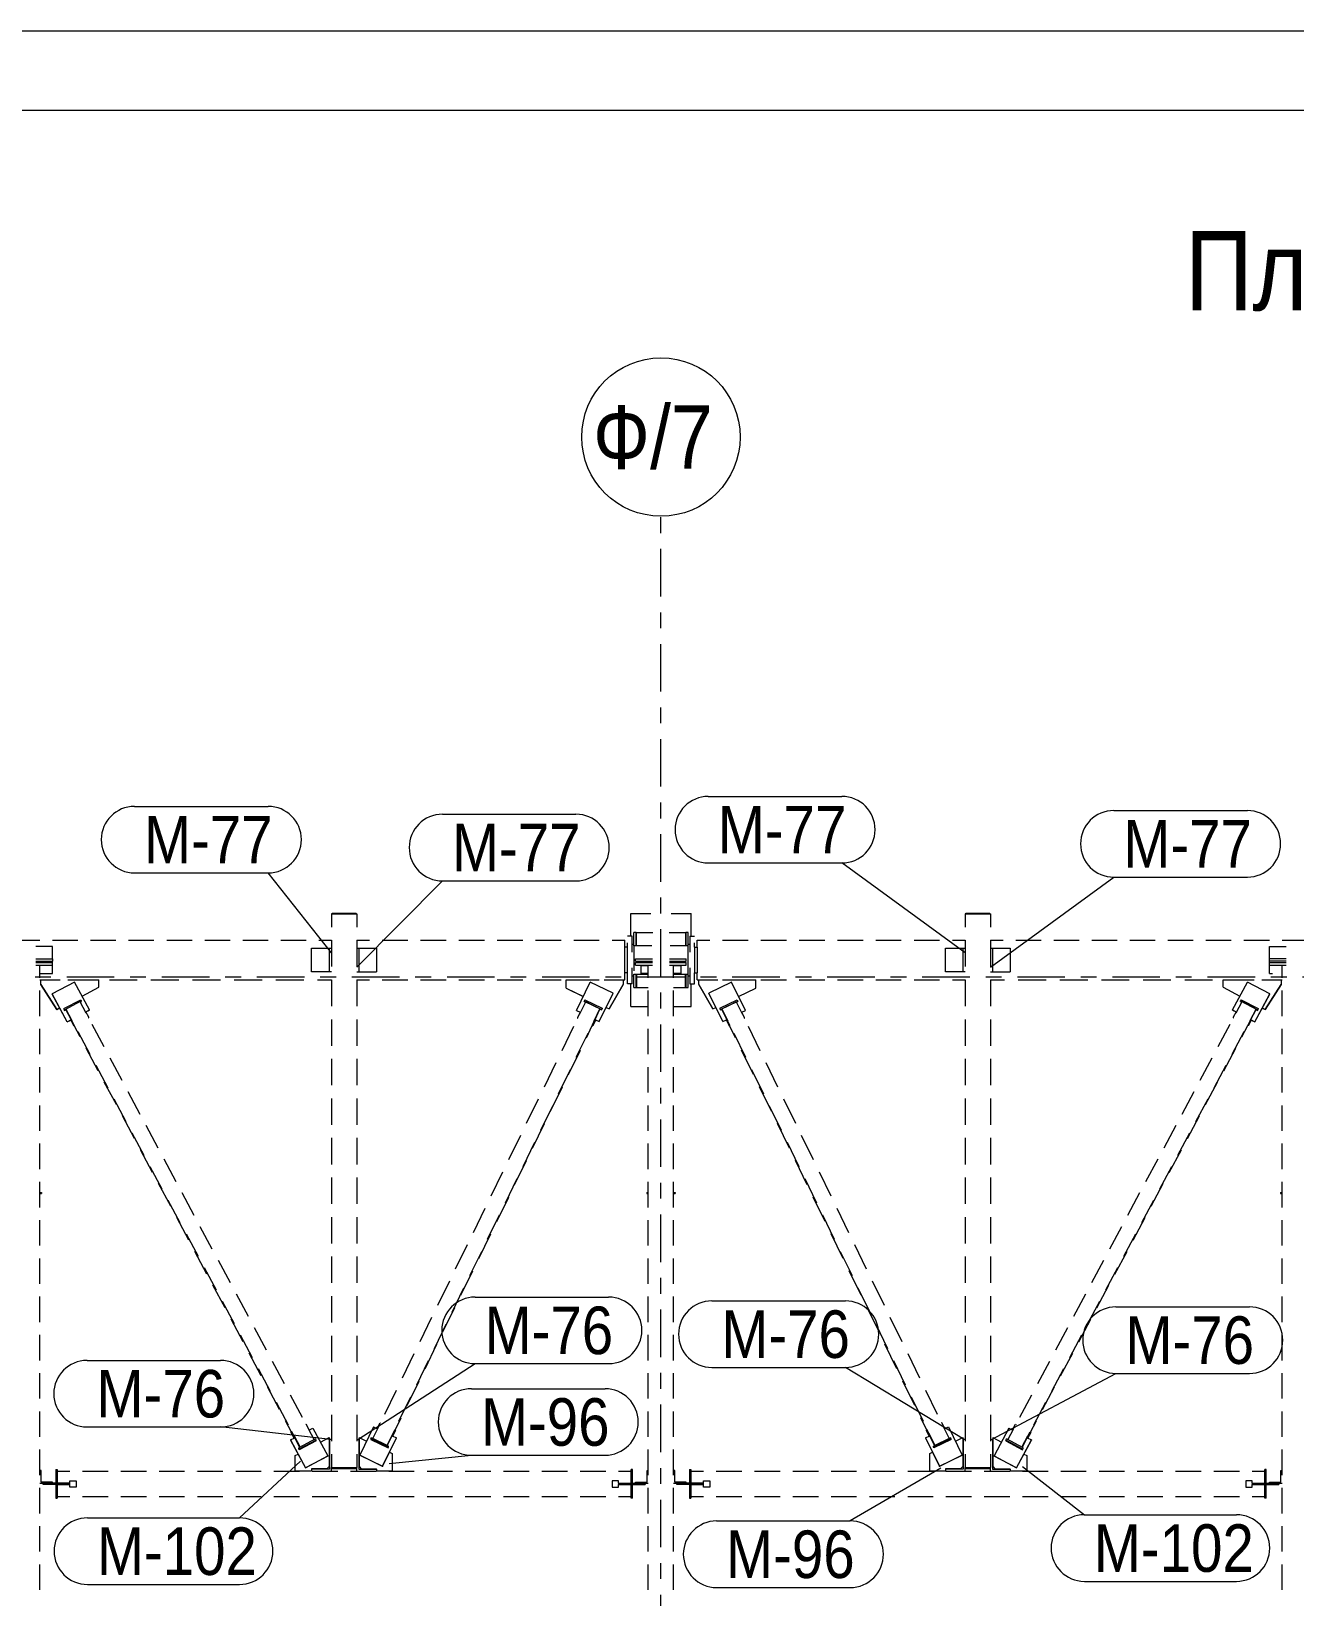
# Model space of a CAD drawing. Header units: millimetres. Extents: x -59 to 782, y -222 to 372.
# Drawn here: x 242.3 to 322, y 272.9 to 371.7 of the extents above; entities that cross this region are included whole.
import ezdxf

# ---------------------------------------------------------------- set-up
doc = ezdxf.new("R2010")
doc.units = ezdxf.units.MM
doc.linetypes.add('XKITLINE00', pattern=[0])
doc.linetypes.add('XKITLINE03', pattern=[6, 3, -1, 1, -1])
for name, color, linetype, lineweight in [('DrawingSheet', 5, 'Continuous', 0), ('OtherObjectType', 1, 'Continuous', 0), ('Part', 2, 'Continuous', 0), ('PartMark', 3, 'Continuous', 0), ('S-GRID', 1, 'Continuous', 0)]:
    doc.layers.add(name, color=color, linetype=linetype, lineweight=lineweight)
doc.styles.add('GOST type A', font='ARIAL.TTF')

msp = doc.modelspace()

# ---------------------------------------------------------------- linework, layer by layer
at = {"layer": 'DrawingSheet', "linetype": 'XKITLINE00', "lineweight": 0}
for p, q in [((781.855, 371.671), (-59.145, 371.671)), ((776.855, 366.671), (-39.145, 366.671))]:
    msp.add_line(p, q, dxfattribs=at)
at = {"layer": 'Part', "linetype": 'XKITLINE00', "lineweight": 0}
for p, q in [((261.2, 315.97), (262.8, 315.97)), ((261.2, 315.97), (261.2, 315.138)), ((261.24, 315.982), (261.242, 316.009)), ((261.24, 315.97), (261.24, 315.982)), ((261.242, 316.009), (262.762, 316.009)), ((261.242, 315.97), (261.242, 316.009)), ((262.762, 315.97), (262.762, 316.009)), ((262.8, 315.97), (262.8, 315.138)), ((280.1, 314.56), (280.1, 316)), ((280.1, 316), (281.367, 316)), ((282.633, 316), (283.9, 316)), ((283.9, 314.56), (283.9, 316)), ((301.2, 315.97), (302.8, 315.97)), ((301.2, 315.97), (301.2, 315.138)), ((301.24, 315.982), (301.242, 316.009)), ((301.24, 315.97), (301.24, 315.982)), ((301.242, 316.009), (302.762, 316.009)), ((301.242, 315.97), (301.242, 316.009)), ((302.762, 315.97), (302.762, 316.009)), ((302.8, 315.97), (302.8, 315.138)), ((241.2, 314.31), (242.8, 314.31)), ((243.6, 314.31), (245.2, 314.31)), ((246, 314.31), (247.6, 314.31)), ((248.4, 314.31), (250, 314.31)), ((250.8, 314.31), (252.4, 314.31)), ((253.2, 314.31), (254.8, 314.31)), ((255.6, 314.31), (257.2, 314.31)), ((258, 314.31), (259.6, 314.31)), ((260.4, 314.31), (261.2, 314.31)), ((261.2, 314.306), (261.2, 312.642)), ((262.8, 314.31), (263.606, 314.31)), ((262.8, 314.306), (262.8, 312.642)), ((264.411, 314.31), (266.023, 314.31)), ((266.829, 314.31), (268.44, 314.31)), ((269.246, 314.31), (270.857, 314.31)), ((271.663, 314.31), (273.274, 314.31)), ((274.08, 314.31), (275.691, 314.31)), ((276.497, 314.31), (278.109, 314.31)), ((278.914, 314.31), (279.72, 314.31)), ((279.72, 313.86), (279.72, 314.31)), ((280.18, 314.56), (279.88, 314.56)), ((280.18, 313.56), (280.18, 314.56)), ((280.44, 314.8), (280.29, 314.8)), ((280.29, 313.96), (280.29, 314.8)), ((280.44, 313.96), (280.44, 314.8)), ((280.45, 313.96), (280.45, 314.8)), ((280.45, 314.8), (281.483, 314.8)), ((282.517, 314.8), (283.55, 314.8)), ((283.55, 314.8), (283.55, 313.96)), ((283.71, 314.8), (283.56, 314.8)), ((283.56, 314.8), (283.56, 313.96)), ((283.71, 313.96), (283.71, 314.8)), ((283.82, 314.56), (283.82, 313.56)), ((283.82, 314.56), (284.12, 314.56)), ((284.28, 314.31), (285.086, 314.31)), ((284.28, 313.86), (284.28, 314.31)), ((285.891, 314.31), (287.503, 314.31)), ((288.309, 314.31), (289.92, 314.31)), ((290.726, 314.31), (292.337, 314.31)), ((293.143, 314.31), (294.754, 314.31)), ((295.56, 314.31), (297.171, 314.31)), ((297.977, 314.31), (299.589, 314.31)), ((300.394, 314.31), (301.2, 314.31)), ((301.2, 314.306), (301.2, 312.642)), ((302.8, 314.31), (303.6, 314.31)), ((302.8, 314.306), (302.8, 312.642)), ((304.4, 314.31), (306, 314.31)), ((306.8, 314.31), (308.4, 314.31)), ((309.2, 314.31), (310.8, 314.31)), ((311.6, 314.31), (313.2, 314.31)), ((314, 314.31), (315.6, 314.31)), ((316.4, 314.31), (318, 314.31)), ((318.8, 314.31), (320.4, 314.31)), ((321.2, 314.31), (322.8, 314.31)), ((243.6, 313.91), (242.533, 313.91)), ((243.6, 313.14), (243.6, 313.91)), ((259.95, 312.31), (259.95, 313.81)), ((259.95, 313.81), (261.2, 313.81)), ((261.08, 312.31), (261.08, 313.81)), ((262.8, 313.81), (262.92, 313.81)), ((262.92, 313.81), (262.92, 312.31)), ((262.92, 313.81), (264.05, 313.81)), ((264.05, 313.81), (264.05, 312.31)), ((279.88, 313.86), (279.72, 313.86)), ((279.72, 312.26), (279.72, 313.86)), ((279.88, 313.86), (279.88, 314.147)), ((279.88, 312.26), (279.88, 313.86)), ((280.18, 314.06), (280.29, 314.06)), ((281.43, 313.96), (280.29, 313.96)), ((280.29, 313.96), (280.29, 312.373)), ((283.71, 313.96), (282.57, 313.96)), ((283.71, 314.06), (283.82, 314.06)), ((283.71, 312.16), (283.71, 313.96)), ((284.12, 313.86), (284.12, 314.147)), ((284.12, 313.86), (284.12, 312.26)), ((284.12, 313.86), (284.28, 313.86)), ((284.28, 313.86), (284.28, 312.26)), ((299.95, 312.31), (299.95, 313.81)), ((299.95, 313.81), (301.2, 313.81)), ((301.08, 312.31), (301.08, 313.81)), ((302.8, 313.81), (302.92, 313.81)), ((302.92, 313.81), (302.92, 312.31)), ((302.92, 313.81), (304.05, 313.81)), ((304.05, 313.81), (304.05, 312.31)), ((320.4, 313.91), (321.467, 313.91)), ((320.4, 313.14), (320.4, 313.91)), ((242.533, 313.14), (243.6, 313.14)), ((242.533, 312.98), (243.6, 312.98)), ((242.533, 312.9), (243.6, 312.9)), ((242.533, 312.74), (243.6, 312.74)), ((242.8, 311.935), (242.8, 312.74)), ((242.8, 312.21), (243.6, 312.21)), ((243.6, 313.14), (243.6, 312.98)), ((243.6, 312.9), (243.6, 312.98)), ((243.6, 312.74), (243.6, 312.9)), ((243.6, 312.21), (243.6, 312.74)), ((261.2, 312.31), (259.95, 312.31)), ((262.8, 312.31), (262.92, 312.31)), ((262.92, 312.31), (264.05, 312.31)), ((279.72, 311.81), (279.72, 312.26)), ((279.88, 312.26), (279.72, 312.26)), ((279.88, 311.56), (279.88, 312.26)), ((280.18, 311.56), (280.18, 312.56)), ((280.4, 312.98), (280.4, 313.14)), ((280.4, 313.14), (281.467, 313.14)), ((280.4, 312.98), (281.467, 312.98)), ((280.4, 312.74), (280.4, 312.9)), ((280.4, 312.9), (281.467, 312.9)), ((280.4, 312.74), (281.467, 312.74)), ((280.75, 312.71), (281.2, 312.71)), ((280.75, 312.21), (280.75, 312.71)), ((281.2, 312.21), (280.75, 312.21)), ((281.2, 311.935), (281.2, 312.74)), ((282.533, 313.14), (283.6, 313.14)), ((282.533, 312.98), (283.6, 312.98)), ((282.533, 312.9), (283.6, 312.9)), ((282.533, 312.74), (283.6, 312.74)), ((282.8, 311.935), (282.8, 312.74)), ((282.8, 312.71), (283.25, 312.71)), ((283.25, 312.21), (282.8, 312.21)), ((283.25, 312.71), (283.25, 312.21)), ((283.6, 312.98), (283.6, 313.14)), ((283.6, 312.74), (283.6, 312.9)), ((283.82, 312.56), (283.82, 311.56)), ((284.12, 312.26), (284.28, 312.26)), ((284.12, 311.56), (284.12, 312.26)), ((284.28, 311.81), (284.28, 312.26)), ((301.2, 312.31), (299.95, 312.31)), ((302.8, 312.31), (302.92, 312.31)), ((302.92, 312.31), (304.05, 312.31)), ((320.4, 312.98), (320.4, 313.14)), ((321.467, 313.14), (320.4, 313.14)), ((321.467, 312.98), (320.4, 312.98)), ((320.4, 312.9), (320.4, 312.98)), ((320.4, 312.74), (320.4, 312.9)), ((320.4, 312.9), (321.467, 312.9)), ((320.4, 312.21), (320.4, 312.74)), ((320.4, 312.74), (321.467, 312.74)), ((320.4, 312.21), (320.608, 312.21)), ((321.2, 311.935), (321.2, 312.74)), ((242.8, 311.81), (243.676, 311.81)), ((242.864, 311.513), (242.864, 311.81)), ((242.864, 311.81), (244.08, 311.81)), ((242.864, 311.508), (242.864, 311.513)), ((243.866, 309.937), (242.864, 311.513)), ((242.864, 311.508), (243.866, 309.932)), ((244.984, 311.668), (243.572, 310.917)), ((244.552, 311.81), (246.305, 311.81)), ((245.925, 309.907), (244.984, 311.668)), ((245.297, 311.81), (246.513, 311.81)), ((245.457, 310.784), (246.513, 311.346)), ((245.459, 310.78), (246.513, 311.341)), ((246.513, 311.346), (246.513, 311.81)), ((246.513, 311.341), (246.513, 311.346)), ((247.181, 311.81), (248.933, 311.81)), ((249.81, 311.81), (251.562, 311.81)), ((252.438, 311.81), (254.19, 311.81)), ((255.067, 311.81), (256.819, 311.81)), ((257.695, 311.81), (259.448, 311.81)), ((260.324, 311.81), (261.2, 311.81)), ((261.2, 311.81), (261.2, 310.147)), ((262.8, 311.81), (263.606, 311.81)), ((262.8, 311.81), (262.8, 310.147)), ((264.411, 311.81), (266.023, 311.81)), ((266.829, 311.81), (268.44, 311.81)), ((269.246, 311.81), (270.857, 311.81)), ((271.663, 311.81), (273.274, 311.81)), ((274.08, 311.81), (275.691, 311.81)), ((276.023, 311.289), (276.023, 311.81)), ((276.023, 311.81), (277.22, 311.81)), ((276.023, 311.284), (276.023, 311.289)), ((276.023, 311.289), (277.1, 310.767)), ((276.023, 311.284), (277.098, 310.762)), ((276.497, 311.81), (278.109, 311.81)), ((276.665, 309.874), (277.54, 311.668)), ((278.979, 310.97), (277.54, 311.668)), ((278.418, 311.81), (279.615, 311.81)), ((279.615, 311.513), (278.721, 309.98)), ((278.721, 309.975), (279.615, 311.508)), ((278.914, 311.81), (279.72, 311.81)), ((279.615, 311.81), (279.615, 311.513)), ((279.615, 311.508), (279.615, 311.513)), ((280.18, 311.56), (279.88, 311.56)), ((280.1, 310.12), (280.1, 311.56)), ((280.18, 312.06), (280.29, 312.06)), ((280.29, 311.32), (280.29, 312.16)), ((280.29, 312.16), (281.2, 312.16)), ((280.29, 311.32), (280.44, 311.32)), ((280.44, 311.32), (280.44, 312.16)), ((280.45, 312.16), (280.45, 311.32)), ((280.45, 311.32), (281.2, 311.32)), ((282.8, 312.16), (283.71, 312.16)), ((282.8, 311.32), (283.55, 311.32)), ((283.55, 311.32), (283.55, 312.16)), ((283.56, 312.16), (283.56, 311.32)), ((283.56, 311.32), (283.71, 311.32)), ((283.71, 311.32), (283.71, 312.16)), ((283.71, 312.06), (283.82, 312.06)), ((283.82, 311.56), (284.12, 311.56)), ((283.9, 310.12), (283.9, 311.56)), ((284.28, 311.81), (285.086, 311.81)), ((284.385, 311.513), (284.385, 311.81)), ((284.385, 311.81), (285.582, 311.81)), ((284.385, 311.508), (284.385, 311.513)), ((285.279, 309.98), (284.385, 311.513)), ((284.385, 311.508), (285.279, 309.975)), ((286.46, 311.668), (285.021, 310.97)), ((285.891, 311.81), (287.503, 311.81)), ((287.335, 309.874), (286.46, 311.668)), ((286.78, 311.81), (287.977, 311.81)), ((286.899, 310.767), (287.977, 311.289)), ((286.902, 310.762), (287.977, 311.284)), ((287.977, 311.289), (287.977, 311.81)), ((287.977, 311.284), (287.977, 311.289)), ((288.309, 311.81), (289.92, 311.81)), ((290.726, 311.81), (292.337, 311.81)), ((293.143, 311.81), (294.754, 311.81)), ((295.56, 311.81), (297.171, 311.81)), ((297.977, 311.81), (299.589, 311.81)), ((300.394, 311.81), (301.2, 311.81)), ((301.2, 311.81), (301.2, 310.147)), ((302.8, 311.81), (303.676, 311.81)), ((302.8, 311.81), (302.8, 310.147)), ((304.552, 311.81), (306.305, 311.81)), ((307.181, 311.81), (308.933, 311.81)), ((309.81, 311.81), (311.562, 311.81)), ((312.438, 311.81), (314.19, 311.81)), ((315.067, 311.81), (316.819, 311.81)), ((317.487, 311.346), (317.487, 311.81)), ((317.487, 311.81), (318.703, 311.81)), ((317.487, 311.341), (317.487, 311.346)), ((317.487, 311.346), (318.543, 310.784)), ((317.487, 311.341), (318.541, 310.78)), ((317.695, 311.81), (319.448, 311.81)), ((318.075, 309.907), (319.016, 311.668)), ((320.428, 310.917), (319.016, 311.668)), ((319.92, 311.81), (321.136, 311.81)), ((321.136, 311.513), (320.133, 309.937)), ((320.133, 309.932), (321.136, 311.508)), ((320.324, 311.81), (321.2, 311.81)), ((321.136, 311.81), (321.136, 311.513)), ((321.136, 311.508), (321.136, 311.513)), ((242.8, 309.521), (242.8, 311.131)), ((244.514, 309.156), (243.572, 310.917)), ((243.572, 310.917), (243.572, 310.912)), ((244.514, 309.151), (243.572, 310.912)), ((244.31, 309.989), (245.376, 310.556)), ((244.348, 309.919), (245.413, 310.486)), ((244.439, 309.961), (245.322, 310.431)), ((245.322, 310.431), (245.701, 309.722)), ((245.334, 310.407), (245.413, 310.449)), ((245.376, 310.556), (245.413, 310.486)), ((245.413, 310.486), (245.413, 310.449)), ((276.877, 309.653), (277.25, 310.419)), ((277.191, 310.543), (277.156, 310.471)), ((277.156, 310.471), (278.243, 309.944)), ((277.156, 310.434), (277.156, 310.471)), ((277.156, 310.434), (277.238, 310.394)), ((277.191, 310.543), (278.278, 310.015)), ((278.149, 309.982), (277.25, 310.419)), ((278.104, 309.175), (278.979, 310.97)), ((278.104, 309.17), (278.979, 310.965)), ((278.979, 310.965), (278.979, 310.97)), ((281.2, 309.521), (281.2, 311.131)), ((282.8, 309.521), (282.8, 311.131)), ((285.896, 309.175), (285.021, 310.97)), ((285.021, 310.97), (285.021, 310.965)), ((285.896, 309.17), (285.021, 310.965)), ((285.722, 310.015), (286.809, 310.543)), ((285.757, 309.944), (286.844, 310.471)), ((285.851, 309.982), (286.75, 310.419)), ((286.75, 310.419), (287.123, 309.653)), ((286.762, 310.394), (286.844, 310.434)), ((286.809, 310.543), (286.844, 310.471)), ((286.844, 310.471), (286.844, 310.434)), ((318.299, 309.722), (318.678, 310.431)), ((318.624, 310.556), (318.587, 310.486)), ((318.587, 310.486), (319.652, 309.919)), ((318.587, 310.449), (318.587, 310.486)), ((318.587, 310.449), (318.666, 310.407)), ((318.624, 310.556), (319.69, 309.989)), ((319.561, 309.961), (318.678, 310.431)), ((319.486, 309.156), (320.428, 310.917)), ((319.486, 309.151), (320.428, 310.912)), ((320.428, 310.912), (320.428, 310.917)), ((321.2, 309.521), (321.2, 311.131)), ((243.866, 309.937), (244.043, 310.031)), ((243.866, 309.932), (244.045, 310.027)), ((243.866, 309.932), (243.866, 309.937)), ((244.31, 309.989), (244.31, 309.952)), ((244.31, 309.989), (244.348, 309.919)), ((244.31, 309.952), (244.348, 309.882)), ((244.348, 309.882), (244.44, 309.931)), ((244.348, 309.882), (244.348, 309.919)), ((244.439, 309.931), (244.439, 309.961)), ((244.439, 309.961), (244.818, 309.252)), ((244.774, 309.305), (244.439, 309.931)), ((244.514, 309.156), (244.743, 309.278)), ((244.514, 309.151), (244.743, 309.273)), ((244.743, 309.289), (244.778, 309.307)), ((244.743, 309.289), (244.931, 308.936)), ((244.743, 309.262), (244.743, 309.289)), ((244.743, 309.262), (244.931, 308.91)), ((244.967, 308.955), (244.778, 309.307)), ((245.669, 309.781), (245.696, 309.796)), ((245.884, 309.444), (245.696, 309.796)), ((245.7, 309.788), (245.925, 309.907)), ((245.702, 309.784), (245.925, 309.902)), ((245.857, 309.429), (245.884, 309.444)), ((245.868, 309.409), (245.884, 309.417)), ((245.884, 309.417), (245.884, 309.444)), ((245.925, 309.902), (245.925, 309.907)), ((261.2, 309.315), (261.2, 307.651)), ((262.8, 309.315), (262.8, 307.651)), ((276.665, 309.874), (276.895, 309.762)), ((276.665, 309.868), (276.665, 309.874)), ((276.665, 309.868), (276.893, 309.758)), ((276.899, 309.771), (276.724, 309.412)), ((276.724, 309.412), (276.724, 309.385)), ((276.724, 309.412), (276.752, 309.398)), ((276.724, 309.385), (276.742, 309.377)), ((276.899, 309.771), (276.927, 309.757)), ((277.834, 309.317), (277.659, 308.958)), ((277.695, 308.94), (277.87, 309.299)), ((277.87, 309.273), (277.695, 308.914)), ((277.776, 309.217), (278.149, 309.982)), ((277.834, 309.317), (277.87, 309.299)), ((277.838, 309.315), (278.149, 309.953)), ((277.87, 309.299), (277.87, 309.273)), ((277.87, 309.289), (278.104, 309.175)), ((277.87, 309.283), (278.104, 309.17)), ((278.149, 309.953), (278.149, 309.982)), ((278.149, 309.952), (278.243, 309.907)), ((278.243, 309.944), (278.278, 310.015)), ((278.243, 309.907), (278.278, 309.978)), ((278.243, 309.944), (278.243, 309.907)), ((278.278, 310.015), (278.278, 309.978)), ((278.539, 310.063), (278.721, 309.975)), ((278.541, 310.067), (278.721, 309.98)), ((278.721, 309.975), (278.721, 309.98)), ((280.1, 310.12), (281.2, 310.12)), ((282.8, 310.12), (283.9, 310.12)), ((285.279, 309.98), (285.459, 310.067)), ((285.279, 309.975), (285.461, 310.063)), ((285.279, 309.975), (285.279, 309.98)), ((285.722, 310.015), (285.722, 309.978)), ((285.722, 310.015), (285.757, 309.944)), ((285.722, 309.978), (285.757, 309.907)), ((285.757, 309.907), (285.851, 309.952)), ((285.757, 309.907), (285.757, 309.944)), ((285.851, 309.953), (285.851, 309.982)), ((285.851, 309.982), (286.224, 309.217)), ((286.162, 309.315), (285.851, 309.953)), ((285.896, 309.175), (286.13, 309.289)), ((285.896, 309.17), (286.13, 309.283)), ((286.13, 309.299), (286.166, 309.317)), ((286.13, 309.299), (286.305, 308.94)), ((286.13, 309.273), (286.13, 309.299)), ((286.13, 309.273), (286.305, 308.914)), ((286.341, 308.958), (286.166, 309.317)), ((287.073, 309.757), (287.101, 309.771)), ((287.276, 309.412), (287.101, 309.771)), ((287.105, 309.762), (287.335, 309.874)), ((287.107, 309.758), (287.335, 309.868)), ((287.248, 309.398), (287.276, 309.412)), ((287.258, 309.377), (287.276, 309.385)), ((287.276, 309.385), (287.276, 309.412)), ((287.335, 309.868), (287.335, 309.874)), ((301.2, 309.315), (301.2, 307.651)), ((302.8, 309.315), (302.8, 307.651)), ((318.075, 309.907), (318.3, 309.788)), ((318.075, 309.902), (318.075, 309.907)), ((318.075, 309.902), (318.298, 309.784)), ((318.304, 309.796), (318.116, 309.444)), ((318.116, 309.444), (318.116, 309.417)), ((318.116, 309.444), (318.143, 309.429)), ((318.116, 309.417), (318.132, 309.409)), ((318.304, 309.796), (318.331, 309.781)), ((319.222, 309.307), (319.033, 308.955)), ((319.069, 308.936), (319.257, 309.289)), ((319.257, 309.262), (319.069, 308.91)), ((319.182, 309.252), (319.561, 309.961)), ((319.222, 309.307), (319.257, 309.289)), ((319.226, 309.305), (319.561, 309.931)), ((319.257, 309.289), (319.257, 309.262)), ((319.257, 309.278), (319.486, 309.156)), ((319.257, 309.273), (319.486, 309.151)), ((319.56, 309.931), (319.652, 309.882)), ((319.561, 309.931), (319.561, 309.961)), ((319.652, 309.919), (319.69, 309.989)), ((319.652, 309.882), (319.69, 309.952)), ((319.652, 309.919), (319.652, 309.882)), ((319.69, 309.989), (319.69, 309.952)), ((319.955, 310.027), (320.133, 309.932)), ((319.957, 310.031), (320.133, 309.937)), ((320.133, 309.932), (320.133, 309.937)), ((242.8, 307.107), (242.8, 308.716)), ((244.514, 309.151), (244.514, 309.156)), ((244.931, 308.936), (244.967, 308.955)), ((244.931, 308.91), (244.931, 308.936)), ((244.931, 308.91), (244.967, 308.929)), ((245.34, 308.212), (244.958, 308.925)), ((244.967, 308.929), (244.967, 308.955)), ((245.198, 308.543), (245.956, 307.125)), ((246.08, 309.013), (246.838, 307.595)), ((275.757, 307.357), (276.504, 308.888)), ((276.656, 306.92), (277.403, 308.451)), ((277.29, 308.154), (277.667, 308.928)), ((277.659, 308.958), (277.659, 308.931)), ((277.659, 308.958), (277.695, 308.94)), ((277.659, 308.931), (277.695, 308.914)), ((277.695, 308.914), (277.695, 308.94)), ((278.104, 309.17), (278.104, 309.175)), ((281.2, 307.107), (281.2, 308.716)), ((282.8, 307.107), (282.8, 308.716)), ((285.896, 309.17), (285.896, 309.175)), ((286.305, 308.94), (286.341, 308.958)), ((286.305, 308.914), (286.305, 308.94)), ((286.305, 308.914), (286.341, 308.931)), ((286.71, 308.154), (286.333, 308.928)), ((286.341, 308.931), (286.341, 308.958)), ((286.597, 308.451), (287.344, 306.92)), ((287.496, 308.888), (288.243, 307.357)), ((317.162, 307.595), (317.92, 309.013)), ((318.044, 307.125), (318.802, 308.543)), ((318.66, 308.212), (319.042, 308.925)), ((319.033, 308.955), (319.033, 308.929)), ((319.033, 308.955), (319.069, 308.936)), ((319.033, 308.929), (319.069, 308.91)), ((319.069, 308.91), (319.069, 308.936)), ((319.486, 309.151), (319.486, 309.156)), ((321.2, 307.107), (321.2, 308.716)), ((246.483, 306.073), (245.721, 307.499)), ((276.158, 305.833), (276.913, 307.38)), ((287.842, 305.833), (287.087, 307.38)), ((317.517, 306.073), (318.279, 307.499)), ((242.8, 304.693), (242.8, 306.302)), ((246.335, 306.416), (247.093, 304.998)), ((247.217, 306.886), (247.975, 305.468)), ((261.2, 306.819), (261.2, 305.155)), ((262.8, 306.819), (262.8, 305.155)), ((274.638, 305.06), (275.384, 306.591)), ((281.2, 304.693), (281.2, 306.302)), ((282.8, 304.693), (282.8, 306.302)), ((288.616, 306.591), (289.362, 305.06)), ((301.2, 306.819), (301.2, 305.155)), ((302.8, 306.819), (302.8, 305.155)), ((316.025, 305.468), (316.783, 306.886)), ((316.907, 304.998), (317.665, 306.416)), ((321.2, 304.693), (321.2, 306.302)), ((247.626, 303.935), (246.864, 305.36)), ((275.537, 304.623), (276.283, 306.155)), ((287.717, 306.155), (288.463, 304.623)), ((316.374, 303.935), (317.136, 305.36)), ((247.472, 304.289), (248.23, 302.871)), ((248.354, 304.759), (249.112, 303.341)), ((261.2, 304.324), (261.2, 302.66)), ((262.8, 304.324), (262.8, 302.66)), ((273.518, 302.763), (274.264, 304.294)), ((275.027, 303.511), (275.781, 305.059)), ((288.973, 303.511), (288.219, 305.059)), ((289.735, 304.294), (290.482, 302.763)), ((301.2, 304.324), (301.2, 302.66)), ((302.8, 304.324), (302.8, 302.66)), ((314.888, 303.341), (315.646, 304.759)), ((315.77, 302.871), (316.528, 304.289)), ((242.8, 302.278), (242.8, 303.888)), ((274.417, 302.327), (275.164, 303.858)), ((281.2, 302.278), (281.2, 303.888)), ((282.8, 302.278), (282.8, 303.888)), ((288.836, 303.858), (289.583, 302.327)), ((321.2, 302.278), (321.2, 303.888)), ((248.77, 301.796), (248.007, 303.222)), ((249.491, 302.632), (250.249, 301.214)), ((273.895, 301.19), (274.65, 302.738)), ((290.105, 301.19), (289.35, 302.738)), ((313.751, 301.214), (314.509, 302.632)), ((315.23, 301.796), (315.993, 303.222)), ((242.8, 299.864), (242.8, 301.474)), ((248.609, 302.162), (249.367, 300.744)), ((261.2, 301.828), (261.2, 300.164)), ((262.8, 301.828), (262.8, 300.164)), ((272.399, 300.467), (273.145, 301.998)), ((273.298, 300.03), (274.044, 301.561)), ((281.2, 299.864), (281.2, 301.474)), ((282.8, 299.864), (282.8, 301.474)), ((289.956, 301.561), (290.702, 300.03)), ((290.855, 301.998), (291.601, 300.467)), ((301.2, 301.828), (301.2, 300.164)), ((302.8, 301.828), (302.8, 300.164)), ((314.633, 300.744), (315.391, 302.162)), ((321.2, 299.864), (321.2, 301.474)), ((249.913, 299.657), (249.151, 301.083)), ((250.628, 300.505), (251.386, 299.087)), ((272.764, 298.869), (273.518, 300.416)), ((291.236, 298.869), (290.482, 300.416)), ((312.614, 299.087), (313.372, 300.505)), ((314.087, 299.657), (314.849, 301.083)), ((249.746, 300.035), (250.504, 298.617)), ((271.279, 298.17), (272.025, 299.701)), ((291.975, 299.701), (292.721, 298.17)), ((313.496, 298.617), (314.254, 300.035)), ((242.8, 297.45), (242.8, 299.059)), ((242.8, 298.396), (242.9, 298.396)), ((242.9, 298.396), (242.9, 298.316)), ((251.056, 297.519), (250.294, 298.945)), ((251.765, 298.378), (252.523, 296.96)), ((261.2, 299.332), (261.2, 297.669)), ((262.8, 299.332), (262.8, 297.669)), ((272.178, 297.734), (272.925, 299.265)), ((281.1, 298.396), (281.2, 298.396)), ((281.1, 298.396), (281.1, 298.316)), ((281.2, 297.45), (281.2, 299.059)), ((282.8, 297.45), (282.8, 299.059)), ((282.8, 298.396), (282.9, 298.396)), ((282.9, 298.396), (282.9, 298.316)), ((291.075, 299.265), (291.822, 297.734)), ((301.2, 299.332), (301.2, 297.669)), ((302.8, 299.332), (302.8, 297.669)), ((311.477, 296.96), (312.235, 298.378)), ((312.944, 297.519), (313.706, 298.945)), ((321.1, 298.396), (321.2, 298.396)), ((321.1, 298.396), (321.1, 298.316)), ((321.2, 297.45), (321.2, 299.059)), ((242.8, 298.316), (242.9, 298.316)), ((250.883, 297.908), (251.641, 296.49)), ((270.16, 295.873), (270.906, 297.404)), ((271.632, 296.547), (272.387, 298.095)), ((281.1, 298.316), (281.2, 298.316)), ((282.8, 298.316), (282.9, 298.316)), ((292.368, 296.547), (291.613, 298.095)), ((293.094, 297.404), (293.84, 295.873)), ((312.359, 296.49), (313.117, 297.908)), ((321.1, 298.316), (321.2, 298.316)), ((242.8, 295.036), (242.8, 296.645)), ((252.2, 295.38), (251.437, 296.806)), ((261.2, 296.837), (261.2, 295.173)), ((262.8, 296.837), (262.8, 295.173)), ((271.059, 295.437), (271.805, 296.968)), ((281.2, 295.036), (281.2, 296.645)), ((282.8, 295.036), (282.8, 296.645)), ((292.195, 296.968), (292.941, 295.437)), ((301.2, 296.837), (301.2, 295.173)), ((302.8, 296.837), (302.8, 295.173)), ((311.8, 295.38), (312.563, 296.806)), ((321.2, 295.036), (321.2, 296.645)), ((252.02, 295.781), (252.778, 294.363)), ((252.902, 296.251), (253.661, 294.833)), ((270.501, 294.226), (271.255, 295.774)), ((293.499, 294.226), (292.745, 295.774)), ((310.339, 294.833), (311.097, 296.251)), ((311.222, 294.363), (311.98, 295.781)), ((253.343, 293.242), (252.581, 294.667)), ((269.04, 293.577), (269.786, 295.108)), ((269.939, 293.14), (270.686, 294.671)), ((293.314, 294.671), (294.061, 293.14)), ((294.214, 295.108), (294.96, 293.577)), ((310.657, 293.242), (311.419, 294.667)), ((242.8, 292.621), (242.8, 294.231)), ((253.157, 293.654), (253.915, 292.236)), ((254.04, 294.124), (254.798, 292.706)), ((261.2, 294.341), (261.2, 292.677)), ((262.8, 294.341), (262.8, 292.677)), ((269.369, 291.905), (270.124, 293.452)), ((281.2, 292.621), (281.2, 294.231)), ((282.8, 292.621), (282.8, 294.231)), ((294.631, 291.905), (293.876, 293.452)), ((301.2, 294.341), (301.2, 292.677)), ((302.8, 294.341), (302.8, 292.677)), ((309.202, 292.706), (309.96, 294.124)), ((310.085, 292.236), (310.843, 293.654)), ((321.2, 292.621), (321.2, 294.231)), ((254.486, 291.103), (253.724, 292.529)), ((267.921, 291.28), (268.667, 292.811)), ((295.333, 292.811), (296.079, 291.28)), ((309.514, 291.103), (310.276, 292.529)), ((242.8, 290.207), (242.8, 291.817)), ((254.294, 291.527), (255.053, 290.109)), ((255.177, 291.997), (255.935, 290.579)), ((261.2, 291.846), (261.2, 290.182)), ((262.8, 291.846), (262.8, 290.182)), ((268.82, 290.844), (269.566, 292.375)), ((281.2, 290.207), (281.2, 291.817)), ((282.8, 290.207), (282.8, 291.817)), ((294.434, 292.375), (295.18, 290.844)), ((301.2, 291.846), (301.2, 290.182)), ((302.8, 291.846), (302.8, 290.182)), ((308.065, 290.579), (308.823, 291.997)), ((308.947, 290.109), (309.706, 291.527)), ((321.2, 290.207), (321.2, 291.817)), ((266.801, 288.983), (267.547, 290.514)), ((268.238, 289.584), (268.992, 291.131)), ((295.762, 289.584), (295.008, 291.131)), ((296.453, 290.514), (297.199, 288.983)), ((255.63, 288.965), (254.867, 290.39)), ((256.314, 289.87), (257.072, 288.452)), ((267.7, 288.547), (268.447, 290.078)), ((295.553, 290.078), (296.3, 288.547)), ((306.928, 288.452), (307.686, 289.87)), ((308.37, 288.965), (309.133, 290.39)), ((242.8, 287.793), (242.8, 289.402)), ((255.432, 289.4), (256.19, 287.983)), ((261.2, 289.35), (261.2, 287.686)), ((262.8, 289.35), (262.8, 287.686)), ((267.106, 287.262), (267.86, 288.81)), ((281.2, 287.793), (281.2, 289.402)), ((282.8, 287.793), (282.8, 289.402)), ((296.894, 287.262), (296.14, 288.81)), ((301.2, 289.35), (301.2, 287.686)), ((302.8, 289.35), (302.8, 287.686)), ((307.81, 287.983), (308.568, 289.4)), ((321.2, 287.793), (321.2, 289.402)), ((256.773, 286.826), (256.011, 288.252)), ((257.451, 287.743), (258.209, 286.325)), ((265.682, 286.687), (266.428, 288.218)), ((266.581, 286.25), (267.327, 287.781)), ((296.673, 287.781), (297.419, 286.25)), ((297.572, 288.218), (298.318, 286.687)), ((305.791, 286.325), (306.549, 287.743)), ((307.227, 286.826), (307.989, 288.252)), ((242.8, 285.379), (242.8, 286.988)), ((256.569, 287.274), (257.327, 285.856)), ((261.2, 286.854), (261.2, 285.191)), ((262.8, 286.854), (262.8, 285.191)), ((281.2, 285.379), (281.2, 286.988)), ((282.8, 285.379), (282.8, 286.988)), ((301.2, 286.854), (301.2, 285.191)), ((302.8, 286.854), (302.8, 285.191)), ((306.673, 285.856), (307.431, 287.274)), ((321.2, 285.379), (321.2, 286.988)), ((257.916, 284.687), (257.154, 286.113)), ((258.588, 285.616), (259.346, 284.198)), ((264.562, 284.39), (265.308, 285.921)), ((265.975, 284.941), (266.729, 286.489)), ((298.025, 284.941), (297.271, 286.489)), ((298.692, 285.921), (299.438, 284.39)), ((304.654, 284.198), (305.412, 285.616)), ((306.084, 284.687), (306.846, 286.113)), ((242.8, 282.965), (242.8, 284.574)), ((257.706, 285.147), (258.464, 283.729)), ((265.461, 283.954), (266.208, 285.485)), ((281.2, 282.965), (281.2, 284.574)), ((282.8, 282.965), (282.8, 284.574)), ((297.792, 285.485), (298.539, 283.954)), ((305.536, 283.729), (306.294, 285.147)), ((321.2, 282.965), (321.2, 284.574)), ((258.678, 283.262), (258.297, 283.974)), ((259.615, 283.76), (259.588, 283.746)), ((259.803, 283.408), (259.615, 283.76)), ((261.2, 284.359), (261.2, 282.695)), ((262.8, 284.359), (262.8, 282.695)), ((263.858, 283.6), (262.983, 281.806)), ((263.816, 282.859), (264.189, 283.624)), ((263.858, 283.6), (264.116, 283.475)), ((264.092, 283.497), (264.267, 283.856)), ((264.267, 283.856), (264.295, 283.842)), ((265.22, 283.393), (265.597, 284.167)), ((298.78, 283.393), (298.403, 284.167)), ((299.733, 283.856), (299.705, 283.842)), ((299.908, 283.497), (299.733, 283.856)), ((299.811, 283.624), (300.184, 282.859)), ((299.884, 283.475), (300.142, 283.6)), ((300.142, 283.6), (301.017, 281.806)), ((301.2, 284.359), (301.2, 282.695)), ((302.8, 284.359), (302.8, 282.695)), ((304.197, 283.408), (304.385, 283.76)), ((304.385, 283.76), (304.412, 283.746)), ((305.321, 283.262), (305.703, 283.974)), ((258.621, 282.768), (258.886, 282.909)), ((258.621, 282.768), (258.621, 282.763)), ((258.621, 282.768), (259.563, 281.007)), ((258.621, 282.763), (259.563, 281.002)), ((258.698, 283.272), (258.662, 283.253)), ((258.662, 283.227), (258.662, 283.253)), ((258.662, 283.253), (258.851, 282.901)), ((258.844, 282.887), (258.662, 283.227)), ((258.886, 282.92), (258.698, 283.272)), ((258.843, 283.02), (259.222, 282.311)), ((258.886, 282.92), (258.851, 282.901)), ((258.851, 282.901), (258.851, 282.89)), ((258.886, 282.909), (258.886, 282.92)), ((259.21, 282.304), (258.886, 282.91)), ((260.198, 282.831), (259.133, 282.264)), ((260.236, 282.76), (259.171, 282.193)), ((260.236, 282.723), (259.171, 282.156)), ((259.725, 283.489), (260.104, 282.78)), ((259.803, 283.408), (259.776, 283.394)), ((259.781, 283.386), (260.033, 283.52)), ((259.803, 283.398), (259.803, 283.408)), ((260.033, 283.52), (260.974, 281.759)), ((260.236, 282.76), (260.198, 282.831)), ((260.236, 282.723), (260.236, 282.76)), ((260.506, 282.635), (261.06, 282.93)), ((261.06, 282.93), (261.06, 281.1)), ((261.2, 282.8), (261.08, 282.8)), ((261.08, 282.8), (261.08, 280.92)), ((262.8, 282.8), (262.92, 282.8)), ((262.92, 282.8), (262.92, 280.92)), ((262.94, 282.931), (262.94, 281.095)), ((262.94, 282.931), (263.419, 282.699)), ((263.684, 282.834), (263.719, 282.906)), ((264.771, 282.306), (263.684, 282.834)), ((263.684, 282.834), (263.684, 282.797)), ((263.684, 282.797), (264.771, 282.269)), ((264.806, 282.378), (263.719, 282.906)), ((264.12, 283.484), (264.092, 283.497)), ((264.092, 283.487), (264.092, 283.497)), ((264.422, 281.107), (265.297, 282.902)), ((264.422, 281.102), (265.297, 282.897)), ((264.715, 282.422), (265.088, 283.188)), ((264.727, 282.417), (265.027, 283.033)), ((265.027, 283.043), (265.202, 283.402)), ((265.063, 283.026), (265.027, 283.043)), ((265.027, 283.033), (265.027, 283.043)), ((265.027, 283.033), (265.297, 282.902)), ((265.238, 283.385), (265.063, 283.026)), ((265.063, 283.015), (265.063, 283.026)), ((265.069, 283.012), (265.238, 283.359)), ((265.202, 283.402), (265.238, 283.385)), ((265.238, 283.359), (265.238, 283.385)), ((265.297, 282.902), (265.297, 282.897)), ((298.703, 282.902), (298.973, 283.033)), ((298.703, 282.902), (298.703, 282.897)), ((298.703, 282.902), (299.578, 281.107)), ((298.703, 282.897), (299.578, 281.102)), ((298.798, 283.402), (298.762, 283.385)), ((298.762, 283.359), (298.762, 283.385)), ((298.762, 283.385), (298.937, 283.026)), ((298.931, 283.012), (298.762, 283.359)), ((298.973, 283.043), (298.798, 283.402)), ((298.912, 283.188), (299.285, 282.422)), ((298.973, 283.043), (298.937, 283.026)), ((298.937, 283.026), (298.937, 283.015)), ((298.973, 283.033), (298.973, 283.043)), ((299.273, 282.417), (298.973, 283.033)), ((300.281, 282.906), (299.194, 282.378)), ((300.316, 282.834), (299.229, 282.306)), ((300.316, 282.797), (299.229, 282.269)), ((299.908, 283.497), (299.88, 283.484)), ((299.908, 283.487), (299.908, 283.497)), ((300.316, 282.834), (300.281, 282.906)), ((300.316, 282.797), (300.316, 282.834)), ((300.581, 282.699), (301.06, 282.931)), ((301.06, 282.931), (301.06, 281.1)), ((301.2, 282.8), (301.08, 282.8)), ((301.08, 282.8), (301.08, 280.92)), ((302.8, 282.8), (302.92, 282.8)), ((302.92, 282.8), (302.92, 280.92)), ((302.94, 282.93), (302.94, 281.095)), ((302.94, 282.93), (303.494, 282.635)), ((303.967, 283.52), (303.026, 281.759)), ((303.764, 282.76), (303.801, 282.831)), ((304.829, 282.193), (303.764, 282.76)), ((303.764, 282.76), (303.764, 282.723)), ((303.764, 282.723), (304.829, 282.156)), ((304.867, 282.264), (303.801, 282.831)), ((303.896, 282.78), (304.275, 283.489)), ((303.967, 283.52), (304.219, 283.386)), ((304.224, 283.394), (304.197, 283.408)), ((304.197, 283.398), (304.197, 283.408)), ((304.437, 281.007), (305.379, 282.768)), ((304.437, 281.002), (305.379, 282.763)), ((304.778, 282.311), (305.157, 283.02)), ((304.79, 282.304), (305.114, 282.91)), ((305.114, 282.92), (305.302, 283.272)), ((305.149, 282.901), (305.114, 282.92)), ((305.114, 282.909), (305.114, 282.92)), ((305.114, 282.909), (305.379, 282.768)), ((305.338, 283.253), (305.149, 282.901)), ((305.149, 282.89), (305.149, 282.901)), ((305.156, 282.887), (305.338, 283.227)), ((305.302, 283.272), (305.338, 283.253)), ((305.338, 283.227), (305.338, 283.253)), ((305.379, 282.768), (305.379, 282.763)), ((242.8, 280.55), (242.8, 282.16)), ((258.915, 281.789), (259.092, 281.883)), ((258.915, 280.805), (258.915, 281.789)), ((259.171, 282.193), (259.133, 282.264)), ((259.133, 282.264), (259.133, 282.227)), ((259.171, 282.156), (259.133, 282.227)), ((259.171, 282.193), (259.171, 282.156)), ((259.563, 281.007), (260.974, 281.759)), ((260.974, 281.754), (259.563, 281.002)), ((260.974, 281.759), (260.974, 281.754)), ((261.2, 281.863), (261.2, 281.031)), ((262.8, 281.863), (262.8, 281.031)), ((262.983, 281.806), (264.422, 281.107)), ((262.983, 281.8), (262.983, 281.806)), ((264.422, 281.102), (262.983, 281.8)), ((264.771, 282.306), (264.806, 282.378)), ((264.771, 282.269), (264.806, 282.341)), ((264.771, 282.269), (264.771, 282.306)), ((264.806, 282.341), (264.806, 282.378)), ((264.86, 281.999), (265.039, 281.912)), ((265.039, 281.912), (265.039, 280.805)), ((281.2, 280.55), (281.2, 282.16)), ((282.8, 280.55), (282.8, 282.16)), ((298.961, 281.912), (299.14, 281.999)), ((298.961, 280.805), (298.961, 281.912)), ((299.229, 282.306), (299.194, 282.378)), ((299.194, 282.378), (299.194, 282.341)), ((299.229, 282.269), (299.194, 282.341)), ((299.229, 282.306), (299.229, 282.269)), ((299.578, 281.107), (301.017, 281.806)), ((301.017, 281.8), (299.578, 281.102)), ((301.017, 281.806), (301.017, 281.8)), ((301.2, 281.863), (301.2, 281.031)), ((302.8, 281.863), (302.8, 281.031)), ((303.026, 281.759), (304.437, 281.007)), ((303.026, 281.754), (303.026, 281.759)), ((304.437, 281.002), (303.026, 281.754)), ((304.829, 282.193), (304.867, 282.264)), ((304.829, 282.156), (304.867, 282.227)), ((304.829, 282.156), (304.829, 282.193)), ((304.867, 282.227), (304.867, 282.264)), ((304.908, 281.883), (305.085, 281.789)), ((305.085, 281.789), (305.085, 280.805)), ((321.2, 280.55), (321.2, 282.16)), ((242.87, 280.84), (242.8, 280.84)), ((242.87, 280.11), (242.87, 280.84)), ((243.8, 280.9), (243.8, 280.04)), ((243.8, 280.9), (243.88, 280.9)), ((243.88, 280.9), (243.88, 280.04)), ((243.88, 280.8), (244.685, 280.8)), ((245.491, 280.8), (247.101, 280.8)), ((247.907, 280.8), (249.517, 280.8)), ((250.323, 280.8), (251.933, 280.8)), ((252.739, 280.8), (254.349, 280.8)), ((255.155, 280.8), (256.765, 280.8)), ((257.571, 280.8), (259.181, 280.8)), ((258.915, 280.8), (258.915, 280.805)), ((259.95, 280.805), (258.915, 280.805)), ((259.563, 281.002), (259.563, 281.007)), ((260.9, 280.94), (259.95, 280.94)), ((259.95, 280.94), (259.95, 280.92)), ((261.08, 280.92), (259.95, 280.92)), ((259.95, 280.92), (259.95, 280.8)), ((259.987, 280.8), (261.597, 280.8)), ((261.06, 281.1), (260.9, 280.94)), ((261.2, 281.04), (262.788, 281.04)), ((261.2, 280.8), (261.2, 281.031)), ((261.24, 281.039), (261.24, 280.972)), ((261.24, 281.039), (262.76, 281.039)), ((261.24, 280.999), (262.76, 280.999)), ((261.24, 280.972), (262.76, 280.972)), ((262.403, 280.8), (264.013, 280.8)), ((262.76, 280.972), (262.76, 281.039)), ((262.8, 280.8), (262.8, 281.031)), ((262.92, 280.92), (264.05, 280.92)), ((263.1, 280.945), (262.94, 281.105)), ((262.94, 281.095), (263.1, 280.935)), ((263.1, 280.935), (263.1, 280.945)), ((263.1, 280.945), (264.05, 280.945)), ((263.1, 280.935), (264.05, 280.935)), ((264.05, 280.92), (264.05, 280.945)), ((264.05, 280.92), (264.05, 280.8)), ((265.039, 280.805), (264.05, 280.805)), ((264.422, 281.107), (264.422, 281.102)), ((264.819, 280.8), (266.429, 280.8)), ((265.039, 280.8), (265.039, 280.805)), ((267.235, 280.8), (268.845, 280.8)), ((269.651, 280.8), (271.261, 280.8)), ((272.067, 280.8), (273.677, 280.8)), ((274.483, 280.8), (276.093, 280.8)), ((276.899, 280.8), (278.509, 280.8)), ((279.315, 280.8), (280.12, 280.8)), ((280.2, 280.9), (280.12, 280.9)), ((280.12, 280.04), (280.12, 280.9)), ((280.2, 280.04), (280.2, 280.9)), ((281.13, 280.11), (281.13, 280.84)), ((281.13, 280.84), (281.2, 280.84)), ((282.87, 280.84), (282.8, 280.84)), ((282.87, 280.11), (282.87, 280.84)), ((283.8, 280.9), (283.8, 280.04)), ((283.8, 280.9), (283.88, 280.9)), ((283.88, 280.9), (283.88, 280.04)), ((283.88, 280.8), (284.685, 280.8)), ((285.491, 280.8), (287.101, 280.8)), ((287.907, 280.8), (289.517, 280.8)), ((290.323, 280.8), (291.933, 280.8)), ((292.739, 280.8), (294.349, 280.8)), ((295.155, 280.8), (296.765, 280.8)), ((297.571, 280.8), (299.181, 280.8)), ((298.961, 280.8), (298.961, 280.805)), ((299.95, 280.805), (298.961, 280.805)), ((299.578, 281.102), (299.578, 281.107)), ((300.9, 280.94), (299.95, 280.94)), ((299.95, 280.94), (299.95, 280.92)), ((301.08, 280.92), (299.95, 280.92)), ((299.95, 280.92), (299.95, 280.8)), ((299.987, 280.8), (301.597, 280.8)), ((301.06, 281.1), (300.9, 280.94)), ((301.2, 281.04), (302.788, 281.04)), ((301.2, 280.8), (301.2, 281.031)), ((301.24, 281.039), (301.24, 280.972)), ((301.24, 281.039), (302.76, 281.039)), ((301.24, 280.999), (302.76, 280.999)), ((301.24, 280.972), (302.76, 280.972)), ((302.403, 280.8), (304.013, 280.8)), ((302.76, 280.972), (302.76, 281.039)), ((302.8, 280.8), (302.8, 281.031)), ((302.92, 280.92), (304.05, 280.92)), ((303.1, 280.945), (302.94, 281.105)), ((302.94, 281.095), (303.1, 280.935)), ((303.1, 280.935), (303.1, 280.945)), ((303.1, 280.945), (304.05, 280.945)), ((303.1, 280.935), (304.05, 280.935)), ((304.05, 280.92), (304.05, 280.945)), ((304.05, 280.92), (304.05, 280.8)), ((305.085, 280.805), (304.05, 280.805)), ((304.437, 281.007), (304.437, 281.002)), ((304.819, 280.8), (306.429, 280.8)), ((305.085, 280.8), (305.085, 280.805)), ((307.235, 280.8), (308.845, 280.8)), ((309.651, 280.8), (311.261, 280.8)), ((312.067, 280.8), (313.677, 280.8)), ((314.483, 280.8), (316.093, 280.8)), ((316.899, 280.8), (318.509, 280.8)), ((319.315, 280.8), (320.12, 280.8)), ((320.2, 280.9), (320.12, 280.9)), ((320.12, 280.04), (320.12, 280.9)), ((320.2, 280.04), (320.2, 280.9)), ((321.13, 280.11), (321.13, 280.84)), ((321.13, 280.84), (321.2, 280.84)), ((242.8, 280.04), (243, 280.04)), ((242.8, 278.136), (242.8, 279.746)), ((243.6, 280.11), (242.87, 280.11)), ((244.68, 280.04), (243, 280.04)), ((243, 279.96), (243, 280.04)), ((244.68, 279.96), (243, 279.96)), ((243.6, 280.04), (243.6, 280.11)), ((243.8, 280.04), (243.88, 280.04)), ((243.8, 279.96), (243.8, 279.1)), ((243.8, 279.96), (243.88, 279.96)), ((243.88, 280.05), (244.68, 280.05)), ((243.88, 279.96), (243.88, 279.1)), ((243.88, 279.95), (244.68, 279.95)), ((244.68, 280.2), (245.08, 280.2)), ((244.68, 280.04), (244.68, 280.2)), ((244.68, 279.96), (244.68, 280.04)), ((244.68, 279.8), (244.68, 279.96)), ((245.08, 279.8), (244.68, 279.8)), ((245.08, 280.2), (245.08, 279.8)), ((279.32, 280.2), (278.92, 280.2)), ((278.92, 280.2), (278.92, 279.8)), ((278.92, 279.8), (279.32, 279.8)), ((279.32, 280.04), (279.32, 280.2)), ((279.32, 280.05), (280.107, 280.05)), ((279.32, 280.04), (279.32, 279.96)), ((279.32, 280.04), (281, 280.04)), ((279.32, 279.8), (279.32, 279.96)), ((279.32, 279.96), (281, 279.96)), ((280.101, 279.95), (280.12, 279.95)), ((280.2, 280.04), (280.12, 280.04)), ((280.2, 279.96), (280.12, 279.96)), ((280.12, 279.1), (280.12, 279.96)), ((280.2, 279.1), (280.2, 279.96)), ((280.4, 280.04), (280.4, 280.11)), ((280.4, 280.11), (281.13, 280.11)), ((281, 280.04), (281, 279.96)), ((281, 280.04), (281.2, 280.04)), ((281.2, 278.136), (281.2, 279.746)), ((282.8, 280.04), (283, 280.04)), ((282.8, 278.136), (282.8, 279.746)), ((283.6, 280.11), (282.87, 280.11)), ((284.68, 280.04), (283, 280.04)), ((283, 279.96), (283, 280.04)), ((284.68, 279.96), (283, 279.96)), ((283.6, 280.04), (283.6, 280.11)), ((283.8, 280.04), (283.88, 280.04)), ((283.8, 279.96), (283.8, 279.1)), ((283.8, 279.96), (283.88, 279.96)), ((283.88, 280.05), (284.68, 280.05)), ((283.88, 279.96), (283.88, 279.1)), ((283.88, 279.95), (284.68, 279.95)), ((284.68, 280.2), (285.08, 280.2)), ((284.68, 280.04), (284.68, 280.2)), ((284.68, 279.96), (284.68, 280.04)), ((284.68, 279.8), (284.68, 279.96)), ((285.08, 279.8), (284.68, 279.8)), ((285.08, 280.2), (285.08, 279.8)), ((319.32, 280.2), (318.92, 280.2)), ((318.92, 280.2), (318.92, 279.8)), ((318.92, 279.8), (319.32, 279.8)), ((319.32, 280.04), (319.32, 280.2)), ((319.32, 280.05), (320.107, 280.05)), ((319.32, 280.04), (319.32, 279.96)), ((319.32, 280.04), (321, 280.04)), ((319.32, 279.96), (321, 279.96)), ((319.32, 279.8), (319.32, 279.96)), ((320.101, 279.95), (320.12, 279.95)), ((320.2, 280.04), (320.12, 280.04)), ((320.2, 279.96), (320.12, 279.96)), ((320.12, 279.1), (320.12, 279.96)), ((320.2, 279.1), (320.2, 279.96)), ((320.4, 280.04), (320.4, 280.11)), ((320.4, 280.11), (321.13, 280.11)), ((321, 280.04), (321, 279.96)), ((321, 280.04), (321.2, 280.04)), ((321.2, 278.136), (321.2, 279.746)), ((243.8, 279.1), (243.88, 279.1)), ((243.88, 279.2), (244.685, 279.2)), ((245.491, 279.2), (247.101, 279.2)), ((247.907, 279.2), (249.517, 279.2)), ((250.323, 279.2), (251.933, 279.2)), ((252.739, 279.2), (254.349, 279.2)), ((255.155, 279.2), (256.765, 279.2)), ((257.571, 279.2), (259.181, 279.2)), ((259.987, 279.2), (261.597, 279.2)), ((262.403, 279.2), (264.013, 279.2)), ((264.819, 279.2), (266.429, 279.2)), ((267.235, 279.2), (268.845, 279.2)), ((269.651, 279.2), (271.261, 279.2)), ((272.067, 279.2), (273.677, 279.2)), ((274.483, 279.2), (276.093, 279.2)), ((276.899, 279.2), (278.509, 279.2)), ((279.315, 279.2), (280.12, 279.2)), ((280.2, 279.1), (280.12, 279.1)), ((283.8, 279.1), (283.88, 279.1)), ((283.88, 279.2), (284.685, 279.2)), ((285.491, 279.2), (287.101, 279.2)), ((287.907, 279.2), (289.517, 279.2)), ((290.323, 279.2), (291.933, 279.2)), ((292.739, 279.2), (294.349, 279.2)), ((295.155, 279.2), (296.765, 279.2)), ((297.571, 279.2), (299.181, 279.2)), ((299.987, 279.2), (301.597, 279.2)), ((302.403, 279.2), (304.013, 279.2)), ((304.819, 279.2), (306.429, 279.2)), ((307.235, 279.2), (308.845, 279.2)), ((309.651, 279.2), (311.261, 279.2)), ((312.067, 279.2), (313.677, 279.2)), ((314.483, 279.2), (316.093, 279.2)), ((316.899, 279.2), (318.509, 279.2)), ((319.315, 279.2), (320.12, 279.2)), ((320.2, 279.1), (320.12, 279.1)), ((242.8, 275.722), (242.8, 277.331)), ((281.2, 275.722), (281.2, 277.331)), ((282.8, 275.722), (282.8, 277.331)), ((321.2, 275.722), (321.2, 277.331)), ((242.8, 273.308), (242.8, 274.917)), ((281.2, 273.308), (281.2, 274.917)), ((282.8, 273.308), (282.8, 274.917)), ((321.2, 273.308), (321.2, 274.917))]:
    msp.add_line(p, q, dxfattribs=at)
at = {"layer": 'PartMark', "linetype": 'XKITLINE00', "lineweight": 0}
for p, q in [((284.987, 323.385), (293.417, 323.385)), ((248.773, 322.758), (257.204, 322.758)), ((268.206, 322.256), (276.636, 322.256)), ((310.583, 322.491), (319.014, 322.491)), ((284.987, 319.185), (293.417, 319.185)), ((301.195, 313.507), (293.417, 319.185)), ((248.773, 318.558), (257.204, 318.558)), ((261.195, 313.507), (257.204, 318.558)), ((302.805, 312.613), (310.583, 318.291)), ((310.583, 318.291), (319.014, 318.291)), ((262.805, 312.613), (268.206, 318.056)), ((268.206, 318.056), (276.636, 318.056)), ((270.265, 291.787), (278.695, 291.787)), ((285.212, 291.546), (293.643, 291.546)), ((310.719, 291.17), (319.149, 291.17)), ((245.772, 287.788), (254.203, 287.788)), ((262.862, 282.795), (270.265, 287.587)), ((270.265, 287.587), (278.695, 287.587)), ((285.212, 287.346), (293.643, 287.346)), ((301.138, 282.795), (293.643, 287.346)), ((302.862, 282.795), (310.719, 286.97)), ((310.719, 286.97), (319.149, 286.97)), ((270.037, 286.005), (278.467, 286.005)), ((245.772, 283.588), (254.203, 283.588)), ((261.138, 282.795), (254.203, 283.588)), ((264.854, 281.29), (270.037, 281.805)), ((270.037, 281.805), (278.467, 281.805)), ((259.253, 281.433), (255.402, 277.852)), ((299.655, 280.993), (293.941, 277.656)), ((304.822, 281.097), (308.723, 278.047)), ((245.798, 277.852), (255.402, 277.852)), ((285.511, 277.656), (293.941, 277.656)), ((308.723, 278.047), (318.326, 278.047)), ((308.723, 273.847), (318.326, 273.847)), ((245.798, 273.652), (255.402, 273.652)), ((285.511, 273.456), (293.941, 273.456))]:
    msp.add_line(p, q, dxfattribs=at)
for centre, start, end in [((284.987, 321.285), 90, 270), ((293.417, 321.285), 270, 90), ((248.773, 320.658), 90, 270), ((257.204, 320.658), 270, 90), ((268.206, 320.156), 90, 270), ((276.636, 320.156), 270, 90), ((310.583, 320.391), 90, 270), ((319.014, 320.391), 270, 90), ((270.265, 289.687), 90, 270), ((278.695, 289.687), 270, 90), ((285.212, 289.446), 90, 270), ((293.643, 289.446), 270, 90), ((310.719, 289.07), 90, 270), ((319.149, 289.07), 270, 90), ((245.772, 285.688), 90, 270), ((254.203, 285.688), 270, 90), ((270.037, 283.905), 90, 270), ((278.467, 283.905), 270, 90), ((245.798, 275.752), 90, 270), ((255.402, 275.752), 270, 90), ((285.511, 275.556), 90, 270), ((293.941, 275.556), 270, 90), ((308.723, 275.947), 90, 270), ((318.326, 275.947), 270, 90)]:
    msp.add_arc(centre, 2.1, start, end, dxfattribs=at)
at = {"layer": 'S-GRID', "linetype": 'XKITLINE03', "lineweight": 0}
for p, q in [((282, -30), (282, 341.066)), ((-25.505, 312), (766.195, 312))]:
    msp.add_line(p, q, dxfattribs=at)
at = {"layer": 'S-GRID', "linetype": 'XKITLINE00', "lineweight": 0}
msp.add_circle((282, 346.066), 5, dxfattribs=at)

# ---------------------------------------------------------------- texts
at = {"layer": 'OtherObjectType', "style": 'GOST type A', "width": 0.85}
msp.add_text('План монтажных элементов по верхнему поясу', height=5, dxfattribs=at).set_placement((315.079, 354.059))
at = {"layer": 'PartMark', "style": 'GOST type A', "width": 0.85}
for s, p in [('М-77', (249.373, 319.158)), ('М-77', (285.587, 319.785)), ('М-77', (268.806, 318.656)), ('М-77', (311.183, 318.891)), ('М-76', (270.865, 288.187)), ('М-76', (285.812, 287.946)), ('М-76', (311.319, 287.57)), ('М-76', (246.372, 284.188)), ('М-96', (270.637, 282.405)), ('М-102', (246.398, 274.252)), ('М-96', (286.111, 274.056)), ('М-102', (309.323, 274.447))]:
    msp.add_text(s, height=3, dxfattribs=at).set_placement(p)
at = {"layer": 'S-GRID', "style": 'GOST type A', "width": 0.85}
msp.add_text('Ф/7', height=4, dxfattribs=at).set_placement((277.701, 344.066))

doc.saveas('drawing.dxf')
